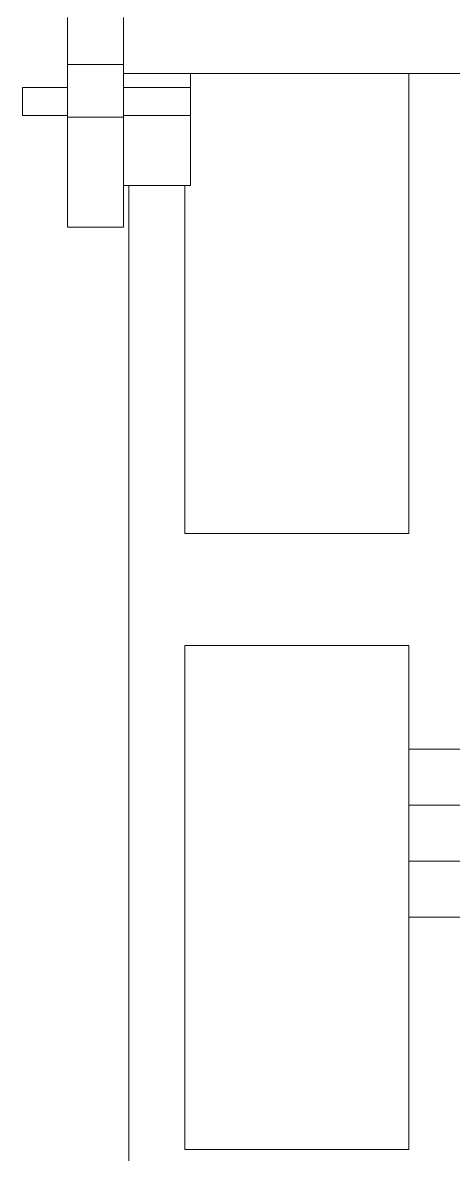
# Model space of a CAD drawing. Header units: millimetres. Extents: x 174 to 988, y 116 to 750.
# Drawn here: x 263.1 to 301.5, y 510.9 to 612 of the extents above; entities that cross this region are included whole.
import ezdxf

# ---------------------------------------------------------------- set-up
doc = ezdxf.new("R2010")
doc.units = ezdxf.units.MM

msp = doc.modelspace()

# ---------------------------------------------------------------- linework, layer by layer
at = {"color": 7, "linetype": 'Continuous', "lineweight": 15}
for p, q in [((267.08, 612.46), (267.08, 608.26)), ((272.08, 612.46), (272.08, 607.46)), ((272.08, 608.26), (267.08, 608.26)), ((267.08, 603.56), (267.08, 608.26)), ((272.08, 603.56), (272.08, 607.46)), ((313.48, 607.46), (272.08, 607.46)), ((278.08, 606.21), (278.08, 607.46)), ((297.58, 607.46), (297.58, 566.35)), ((267.08, 606.21), (263.08, 606.21)), ((263.08, 606.21), (263.08, 603.71)), ((278.08, 606.21), (272.08, 606.21)), ((278.08, 606.21), (278.08, 603.71)), ((263.08, 603.71), (267.08, 603.71)), ((272.08, 603.56), (267.08, 603.56)), ((267.08, 603.56), (267.08, 593.74)), ((272.08, 603.71), (278.08, 603.71)), ((272.08, 603.56), (272.08, 601.84)), ((278.08, 597.46), (278.08, 603.71)), ((272.08, 597.46), (272.08, 601.84)), ((272.08, 597.46), (272.08, 593.74)), ((278.08, 597.46), (272.08, 597.46)), ((272.58, 506.35), (272.58, 597.46)), ((277.58, 566.35), (277.58, 597.46)), ((272.08, 593.74), (267.08, 593.74)), ((277.58, 566.35), (297.58, 566.35)), ((277.58, 511.35), (277.58, 556.35)), ((277.58, 556.35), (297.58, 556.35)), ((297.58, 556.35), (297.58, 547.1)), ((297.58, 547.1), (297.58, 542.11)), ((313.33, 547.1), (297.58, 547.1)), ((302.58, 542.11), (297.58, 542.11)), ((297.58, 537.09), (297.58, 542.11)), ((297.58, 537.09), (302.58, 537.09)), ((297.58, 537.09), (297.58, 532.1)), ((297.58, 532.1), (332.58, 532.1)), ((297.58, 532.1), (297.58, 511.35)), ((277.58, 511.35), (297.58, 511.35))]:
    msp.add_line(p, q, dxfattribs=at)

doc.saveas('drawing.dxf')
